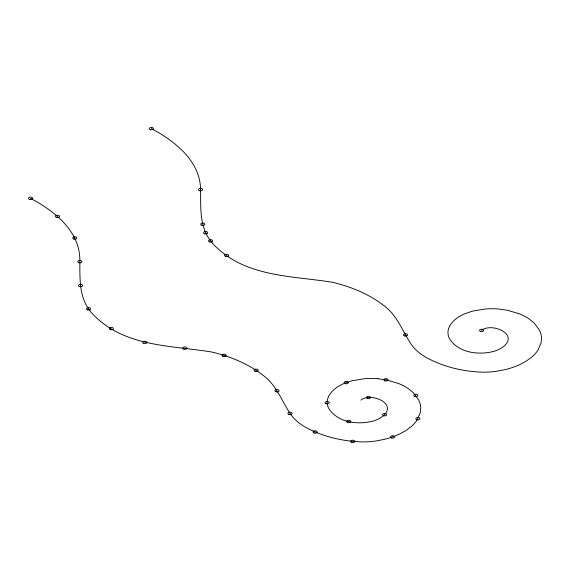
<?xml version="1.0" encoding="UTF-8"?>
<svg xmlns="http://www.w3.org/2000/svg" width="570" height="570" viewBox="0 0 570 570"><rect width="100%" height="100%" fill="white"/><g stroke="black" fill="none" stroke-linecap="round" stroke-linejoin="round"><path stroke-width="0.85" d="M481.622 330.415C490.734 322.52 518.23 333.094 504.386 345.883A29.576 17.072 0 0 1 494.532 351.177C479.213 355.445 458.366 353.172 449.359 338.502A39.159 22.608 0 0 1 448.063 330.871C448.747 326.019 452.039 322.043 455.751 319.065A43.683 25.223 0 0 1 465.127 313.628L472.758 311.049L485.505 308.961A47.716 27.545 0 0 1 498.793 309.018L507.386 310.244L519.192 313.728A51.471 29.718 0 0 1 529.045 318.879L534.176 323.048L539.391 330.087A55.019 31.763 0 0 1 541.5 337.668L541.108 342.777L537.902 350.215A58.247 33.63 0 0 1 531.817 357.034L526.338 361.059L519.861 364.558A61.439 35.468 0 0 1 504.621 369.745L496.199 371.327A52.932 30.559 0 0 1 482.555 372.182C462.662 371.505 442.598 366.731 425.192 356.898A66.811 38.575 0 0 1 412.06 345.477C402.869 332.467 397.917 316.229 384.743 306.282C369.531 294.198 351.134 286.682 332.331 282.257C293.194 275.894 249.225 277.227 217.918 248.677A93.409 53.929 0 0 1 206.454 234.306C199.856 221.075 200.775 205.891 200.583 191.534C201.345 161.752 175.197 141.239 151.335 128.606M360.853 400.14C369.973 392.245 397.461 402.819 383.624 415.601A29.576 17.072 0 0 1 373.77 420.902C358.445 425.163 337.604 422.897 328.598 408.22A39.159 22.608 0 0 1 327.294 400.596C327.985 395.744 331.27 391.768 334.982 388.79A43.683 25.223 0 0 1 344.358 383.353L351.996 380.774L364.743 378.687A47.716 27.545 0 0 1 378.024 378.736M378.024 378.736L386.624 379.962L398.43 383.453A51.471 29.718 0 0 1 408.284 388.597L413.414 392.766L418.629 399.812A55.019 31.763 0 0 1 420.738 407.386L420.347 412.495L417.133 419.933A58.247 33.63 0 0 1 411.055 426.759L405.569 430.778L399.093 434.276A61.439 35.468 0 0 1 383.852 439.47L375.438 441.052A52.932 30.559 0 0 1 361.793 441.907C341.893 441.23 321.829 436.449 304.43 426.624A66.811 38.575 0 0 1 291.298 415.202C282.107 402.192 277.148 385.947 263.981 376.001C248.769 363.924 230.373 356.4 211.57 351.975C172.432 345.62 128.464 346.945 97.157 318.402A93.409 53.929 0 0 1 85.692 304.024C79.095 290.793 80.007 275.609 79.821 261.26C80.577 231.477 54.428 210.964 30.566 198.332M480.46 331.405A2.066 1.197 0 0 0 483.681 330.5A2.066 1.197 0 0 0 480.717 329.339A2.066 1.197 0 0 0 480.46 331.405M150.302 129.639A2.066 1.197 0 0 0 153.401 128.606A2.066 1.197 0 0 0 150.302 127.573A2.066 1.197 0 0 0 150.302 129.639M199.358 190.572A2.066 1.197 0 0 0 202.585 189.667A2.066 1.197 0 0 0 199.614 188.506A2.066 1.197 0 0 0 199.358 190.572M201.609 225.2A2.066 1.197 0 0 0 204.83 224.295A2.066 1.197 0 0 0 201.865 223.134A2.066 1.197 0 0 0 201.609 225.2M204.651 233.743A2.066 1.197 0 0 0 207.758 232.71A2.066 1.197 0 0 0 204.651 231.677A2.066 1.197 0 0 0 204.651 233.743M209.454 241.88A2.066 1.197 0 0 0 212.674 240.975A2.066 1.197 0 0 0 209.703 239.813A2.066 1.197 0 0 0 209.454 241.88M225.663 256.493A2.066 1.197 0 0 0 228.769 255.46A2.066 1.197 0 0 0 225.663 254.419A2.066 1.197 0 0 0 225.663 256.493M404.337 335.894A2.066 1.197 0 0 0 407.557 334.996A2.066 1.197 0 0 0 404.593 333.835A2.066 1.197 0 0 0 404.337 335.894M367.372 398.473A2.066 1.197 0 0 0 370.593 397.568A2.066 1.197 0 0 0 367.622 396.414A2.066 1.197 0 0 0 367.372 398.473M383.446 415.673A2.066 1.197 0 0 0 386.674 414.775A2.066 1.197 0 0 0 383.703 413.613A2.066 1.197 0 0 0 383.446 415.673M347.593 422.498A2.066 1.197 0 0 0 350.814 421.593A2.066 1.197 0 0 0 347.843 420.439A2.066 1.197 0 0 0 347.593 422.498M326.047 403.71A2.066 1.197 0 0 0 329.268 402.805A2.066 1.197 0 0 0 326.304 401.643A2.066 1.197 0 0 0 326.047 403.71M345.156 383.653A2.066 1.197 0 0 0 348.263 382.62A2.066 1.197 0 0 0 345.156 381.579A2.066 1.197 0 0 0 345.156 383.653M384.764 380.817A2.066 1.197 0 0 0 387.992 379.912A2.066 1.197 0 0 0 385.021 378.751A2.066 1.197 0 0 0 384.764 380.817M414.761 396.442A2.066 1.197 0 0 0 417.867 395.402A2.066 1.197 0 0 0 414.761 394.369A2.066 1.197 0 0 0 414.761 396.442M416.855 419.741A2.066 1.197 0 0 0 419.962 418.701A2.066 1.197 0 0 0 416.855 417.668A2.066 1.197 0 0 0 416.855 419.741M391.476 437.981A2.066 1.197 0 0 0 394.575 436.948A2.066 1.197 0 0 0 391.476 435.915A2.066 1.197 0 0 0 391.476 437.981M351.754 442.427A2.066 1.197 0 0 0 354.854 441.394A2.066 1.197 0 0 0 351.754 440.361A2.066 1.197 0 0 0 351.754 442.427M314.07 433.022A2.066 1.197 0 0 0 317.177 431.989A2.066 1.197 0 0 0 314.07 430.956A2.066 1.197 0 0 0 314.07 433.022M288.954 414.461A2.066 1.197 0 0 0 292.061 413.428A2.066 1.197 0 0 0 288.954 412.388A2.066 1.197 0 0 0 288.954 414.461M275.852 391.732A2.066 1.197 0 0 0 279.079 390.828A2.066 1.197 0 0 0 276.108 389.666A2.066 1.197 0 0 0 275.852 391.732M254.989 371.27A2.066 1.197 0 0 0 258.217 370.365A2.066 1.197 0 0 0 255.246 369.21A2.066 1.197 0 0 0 254.989 371.27M223.034 356.4A2.066 1.197 0 0 0 226.14 355.367A2.066 1.197 0 0 0 223.034 354.333A2.066 1.197 0 0 0 223.034 356.4M183.725 349.096A2.066 1.197 0 0 0 186.946 348.192A2.066 1.197 0 0 0 183.982 347.037A2.066 1.197 0 0 0 183.725 349.096M143.647 343.446A2.066 1.197 0 0 0 146.875 342.541A2.066 1.197 0 0 0 143.904 341.38A2.066 1.197 0 0 0 143.647 343.446M110.331 329.652A2.066 1.197 0 0 0 113.437 328.619A2.066 1.197 0 0 0 110.331 327.586A2.066 1.197 0 0 0 110.331 329.652M87.417 309.845A2.066 1.197 0 0 0 90.637 308.94A2.066 1.197 0 0 0 87.673 307.786A2.066 1.197 0 0 0 87.417 309.845M79.408 286.511A2.066 1.197 0 0 0 82.629 285.606A2.066 1.197 0 0 0 79.665 284.444A2.066 1.197 0 0 0 79.408 286.511M78.674 262.62A2.066 1.197 0 0 0 81.895 261.716A2.066 1.197 0 0 0 78.924 260.561A2.066 1.197 0 0 0 78.674 262.62M73.787 239.015A2.066 1.197 0 0 0 76.886 237.982A2.066 1.197 0 0 0 73.787 236.949A2.066 1.197 0 0 0 73.787 239.015M56.494 217.427A2.066 1.197 0 0 0 59.593 216.393A2.066 1.197 0 0 0 56.494 215.353A2.066 1.197 0 0 0 56.494 217.427M29.533 199.365A2.066 1.197 0 0 0 32.64 198.332A2.066 1.197 0 0 0 29.533 197.291A2.066 1.197 0 0 0 29.533 199.365"/></g></svg>
